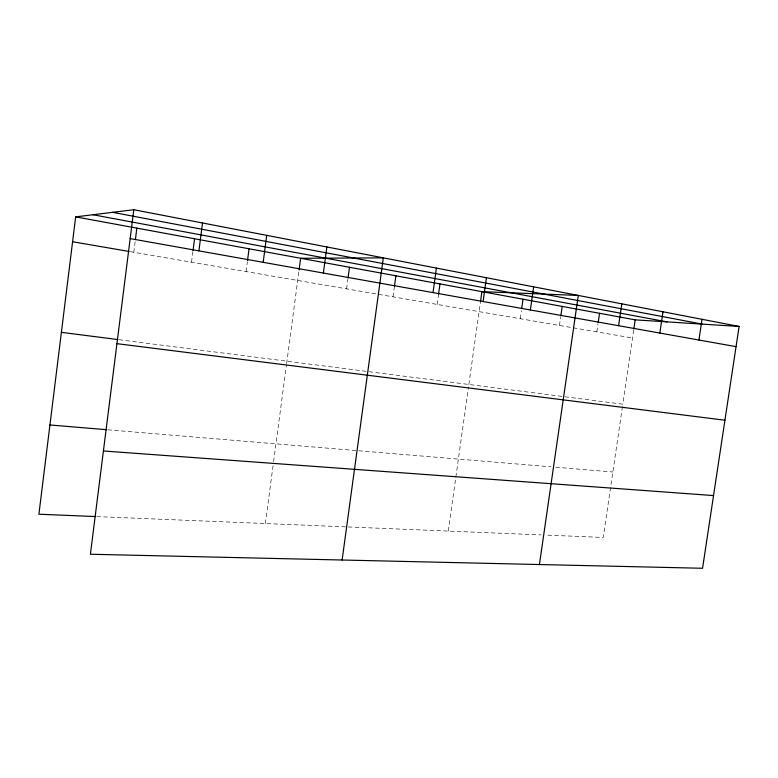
<?xml version="1.0" encoding="UTF-8"?>
<svg xmlns="http://www.w3.org/2000/svg" width="778" height="778" viewBox="0 0 778 778"><rect width="100%" height="100%" fill="white"/><g stroke="black" fill="none" stroke-linecap="round" stroke-linejoin="round"><path stroke-width="0.58" stroke-dasharray="3.89 2.92" d="M133.797 252.266L135.246 240.772M191.534 262.196L193.041 250.477M246.072 271.571L247.326 261.982M265.366 523.545L273.428 462.881M273.584 461.694L286.469 364.794M286.635 363.598L299.083 269.947M346.599 288.852L347.892 279.263M393.016 296.836L394.456 286.323M437.129 304.422L438.549 294.172M448.264 531.073L468.521 386.89M468.862 384.488L480.415 302.224M520.258 318.708L521.406 310.685M559.46 325.447L560.666 317.123M596.843 331.875L598.029 323.745M622.458 406.563L603.232 537.452L545.932 535.089M633.691 330.066L622.808 404.181L119.102 339.723M96.803 516.602L347.037 526.91M348.243 526.959L541.206 534.904M107.743 429.796L357.433 450.656M358.629 450.754L551.028 466.829M555.735 467.228L612.85 471.993M130.266 251.664L632.524 338.012"/><path stroke-width="1.17" d="M133.806 209.729L90.404 554.247L702.553 568.271L739.1 326.459L133.806 209.729L75.67 216.868L38.9 514.219L95.597 516.553M135.391 239.624L136.84 228.129M193.041 250.477L194.549 238.749M198.915 250.856L202.504 222.975M247.482 260.776L249.057 248.785M263.168 262.322L266.718 235.355M299.083 269.947L300.639 258.277L383.321 257.849L342.126 560.014M323.366 273.049L326.857 246.957M348.058 278.067L349.517 267.272M394.456 286.323L395.895 275.811M433.015 292.606L436.409 268.079M438.549 294.172L439.969 283.931M480.58 301.047L481.903 291.643L578.287 295.446L539.426 564.536M483.089 301.533L486.435 277.727M521.727 308.389L523.03 299.219M530.353 309.965L533.65 286.839M560.831 315.936L562.202 306.425M598.194 322.588L599.546 313.301M618.598 325.7L621.797 303.828M633.856 328.938L635.188 319.855L739.1 326.459M659.832 333.052L662.982 311.774M698.926 340.025L702.028 319.301M103.416 450.977L713.543 495.576M49.938 424.973L106.537 429.699M116.933 343.662L724.931 420.227M61.394 332.332L117.896 339.568M72.587 241.744L129.09 251.459M130.169 238.603L736.046 346.648M75.67 216.868L635.188 319.855M92.99 214.738L667.077 321.888M112.654 212.326L702.31 324.125"/></g></svg>
